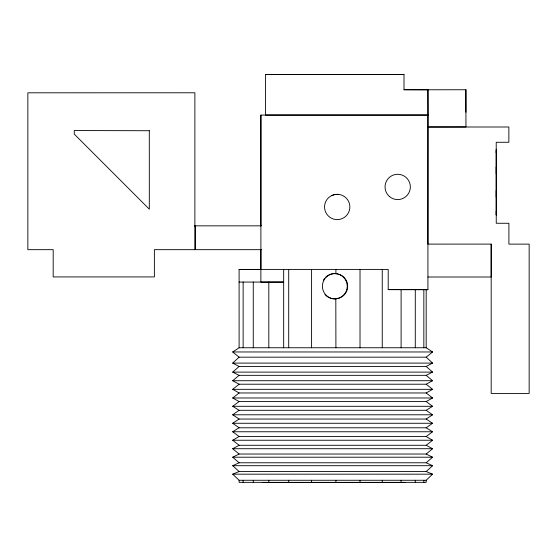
<?xml version="1.0" encoding="UTF-8"?>
<svg xmlns="http://www.w3.org/2000/svg" width="557" height="557" viewBox="0 0 557 557"><rect width="100%" height="100%" fill="white"/><g stroke="black" fill="none" stroke-linecap="round" stroke-linejoin="round"><path stroke-width="0.84" d="M194.88 249.668L194.88 225.843L261.372 225.843M195.361 249.668L195.361 225.843L194.88 225.843M260.899 249.668L260.871 282.12L283.666 282.058L283.673 269.407M260.899 225.843L260.899 115.076L428.013 115.048L427.936 89.781L404.006 89.726L404.006 74.541L265.515 74.541L265.515 115.041L428.013 115.048M401.103 347.756L401.103 289.654L388.201 289.619L388.201 269.407L239.099 269.407L239.106 347.756L232.701 351.968L239.106 357.169L426.182 357.169L432.587 351.968L426.182 347.756L239.106 347.756M415.285 347.756L415.292 289.654M423.842 347.756L423.842 289.654M426.182 347.756L426.189 289.654M427.936 89.781L465.903 89.747L465.951 126.961L427.992 127.003L427.922 244.112L491.19 244.098L491.19 393.416L529.15 393.416L529.15 244.119L508.903 244.119L508.903 223.273L496.252 223.26L496.217 142.279L508.868 142.272L508.861 126.996L428.006 127.003L427.943 89.781L404.006 89.733M496.224 211.305L496.224 214.953L496.224 149.227M496.224 197.213L496.224 190.522M496.224 173.652L496.224 166.961M496.224 152.876L496.224 150.453M335.899 273.71L335.913 269.407M426.182 480.273L432.587 474.181L426.182 471.528L239.106 471.528L232.701 474.181L239.106 480.273L426.182 480.273L426.182 482.362L239.106 482.362L239.106 480.273M426.182 357.169L432.587 363.094L426.182 366.464L239.106 366.464L232.701 363.094L239.106 357.169M426.182 471.528L432.587 465.694L426.182 462.776L239.106 462.776L232.701 465.694L239.106 471.528M426.182 366.464L432.587 372.111L426.182 375.334L239.106 375.334L232.701 372.111L239.106 366.464M426.182 462.776L432.587 457.213L426.182 454.032L239.106 454.032L232.701 457.213L239.106 462.776M426.182 375.334L432.587 380.716L426.182 384.212L239.106 384.212L232.701 380.716L239.106 375.334M426.182 454.032L432.587 448.726L426.182 445.287L239.106 445.287L232.701 448.726L239.106 454.032M426.182 384.212L432.587 389.329L426.182 392.964L239.106 392.964L232.701 389.329L239.106 384.212M426.182 445.287L432.587 440.246L426.182 436.535L239.106 436.535L232.701 440.246L239.106 445.287M426.182 392.964L432.587 397.977L426.182 401.548L239.106 401.548L232.701 397.977L239.106 392.964M426.182 436.535L432.587 431.759L426.182 427.79L239.106 427.79L232.701 431.759L239.106 436.535M426.182 401.548L432.587 406.304L426.182 410.293L239.106 410.293L232.701 406.304L239.106 401.548M426.182 427.79L432.587 423.271L426.182 419.045L239.106 419.045L232.701 423.271L239.106 427.79M239.106 419.045L232.701 414.791L239.106 410.293M426.182 419.045L432.587 414.791L426.182 410.293M331.93 195.458A12.651 12.651 0 0 1 349.803 208.144A12.651 12.651 0 0 1 329.876 217.279A12.651 12.651 0 0 1 331.93 195.458L335.084 194.484L338.384 194.365M334.409 273.578A12.672 12.609 90 0 0 332.411 298.636C337.89 299.715 343.746 296.958 346.315 291.979A12.526 12.358 90 0 0 345.66 279.342C343.182 275.645 338.858 273.431 334.409 273.591M239.099 269.463L260.892 269.407L260.899 115.076M265.515 74.547L404.006 74.547M261.372 249.668L154.38 249.668L154.386 276.92L53.18 276.92L53.194 249.668L27.85 249.668L27.85 92.81L194.88 92.782L194.88 226.267M427.922 277.003L491.19 277.003L491.19 244.098M239.106 282.065L283.666 282.058L283.673 347.756M401.103 289.654L427.929 289.654L427.922 115.048M232.701 351.968L432.587 351.968M232.701 363.094L432.587 363.094M232.701 372.111L432.587 372.111M232.701 380.716L432.587 380.716M232.701 389.329L432.587 389.329M232.701 397.977L432.587 397.977M232.701 406.304L432.587 406.304M232.701 414.791L432.587 414.791M232.701 423.271L432.587 423.271M232.701 431.759L432.587 431.759M232.701 440.246L432.587 440.246M232.701 448.726L432.587 448.726M232.701 457.213L432.587 457.213M232.701 465.694L432.587 465.694M232.701 474.181L432.587 474.181M262.277 482.459L405.057 482.459M388.201 289.619L427.922 289.661M335.815 298.865L335.913 347.756M465.896 89.747L465.917 112.249M423.842 480.273L423.842 482.362M415.285 480.273L415.285 482.362M401.103 480.273L401.103 482.362M382.248 269.407L382.248 347.756M382.248 480.273L382.248 482.362M360.017 269.407L360.017 347.756M360.017 480.273L360.017 482.362M335.913 480.273L335.913 482.362M311.593 269.407L311.593 347.756M311.593 480.273L311.593 482.362M288.707 269.407L288.707 347.756M288.707 480.273L288.707 482.362M268.815 282.065L268.815 347.756M268.815 480.273L268.815 482.362M253.268 282.065L253.275 347.756M253.275 480.273L253.275 482.362M243.137 282.065L243.137 347.756M243.137 480.273L243.137 482.362M328.421 275.179A12.651 12.651 0 0 1 345.208 279.342A12.651 12.651 0 0 1 342.158 296.373A12.651 12.651 0 0 1 324.961 294.437M323.325 280.47A12.651 12.651 0 0 1 324.668 278.382M325.768 277.156A12.651 12.651 0 0 1 327.711 275.604M149.311 130.728L74.255 130.54L74.255 134.105L149.318 209.181L149.304 130.728M389.468 196.544A12.651 12.651 0 0 0 410.133 189.248A12.651 12.651 0 0 0 393.479 175.002A12.651 12.651 0 0 0 389.468 196.544"/></g></svg>
